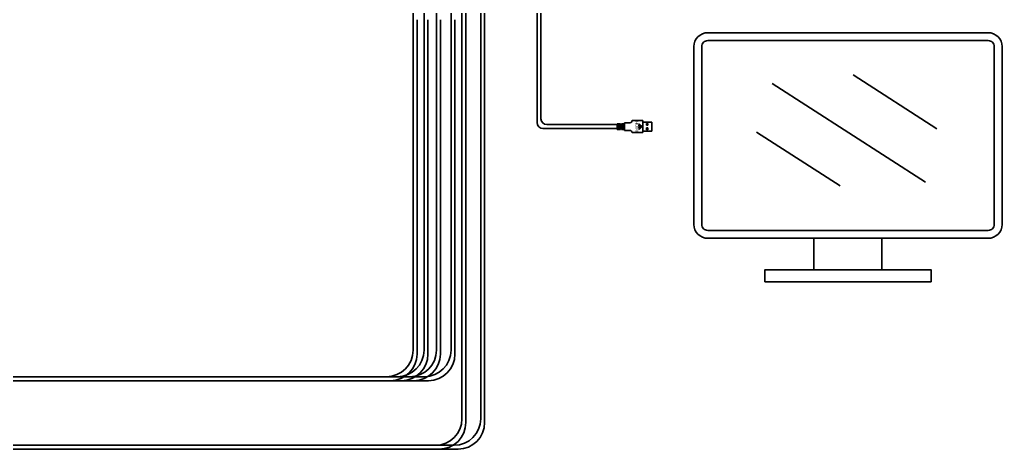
# Model space of a CAD drawing. Header units: millimetres. Extents: x 1086 to 16404, y 1320 to 9021.
# Drawn here: x 3275 to 4949, y 1707 to 2434 of the extents above; entities that cross this region are included whole.
import ezdxf

# ---------------------------------------------------------------- set-up
doc = ezdxf.new("R2010")
doc.units = ezdxf.units.MM
doc.header["$LTSCALE"] = 8
doc.layers.add('STS_Señales Débiles', color=7, linetype='Continuous', true_color=0x265482)

# ---------------------------------------------------------------- blocks, each defined once
blk = doc.blocks.new('PANTALLA')
for p, q in [((271.8, 168.7), (12.3, 335.7)), ((291, 259.1), (149.3, 350.3)), ((127.7, 162.2), (-14, 253.3))]:
    blk.add_line(p, q)
for points in [[(378.2, 421.7), (-96.9, 421.7, 0.414214), (-120.3, 398.3), (-120.3, 96.9, 0.414214), (-96.9, 73.5), (378.2, 73.5, 0.414214), (401.6, 96.9), (401.6, 398.3, 0.414214)], [(378.2, 408.3), (-96.9, 408.3, 0.414214), (-106.9, 398.3), (-106.9, 96.9, 0.414214), (-96.9, 86.8), (378.2, 86.8, 0.414214), (388.3, 96.9), (388.3, 398.3, 0.414214)]]:
    blk.add_lwpolyline(points, format="xyb", close=True)
for points in [[(198.2, 73.5), (83.1, 73.5), (83.1, 20.3), (198.2, 20.3)], [(281.3, 0), (0, 0), (0, 20.3), (281.3, 20.3)]]:
    blk.add_lwpolyline(points, close=True)
for tag, p in [('IDENTIFICACION', (500, 300)), ('MARCA', (500, 260)), ('MODELO', (500, 220)), ('PANTALLA', (500, 180)), ('CONECTIVIDAD', (500, 140)), ('ALIMENTACION', (500, 100))]:
    blk.add_attdef(tag, p, '', height=30)
blk = doc.blocks.new('HDMI')
h = blk.add_hatch(color=256)
h.dxf.hatch_style = 1
h.paths.add_polyline_path([(12.5, -21.6), (7.5, -16.6), (2.5, -21.6)])
for p, q in [((15, 0), (0, 0)), ((0, 0), (0, -15.6)), ((15, -15.6), (15, 0)), ((-2.6, -33.7), (-2.6, -15.6)), ((-2.6, -15.6), (17.5, -15.6)), ((2.1, -9.2), (2.1, -6.7)), ((2.1, -6.7), (5.2, -6.7)), ((5.2, -9.2), (2.1, -9.2)), ((7.5, -16.6), (2.5, -21.6)), ((5.2, -6.7), (5.2, -9.2)), ((7.5, -16.6), (12.5, -21.6)), ((12.9, -6.7), (9.7, -6.7)), ((9.7, -6.7), (9.7, -9.2)), ((9.7, -9.2), (12.9, -9.2)), ((12.9, -9.2), (12.9, -6.7)), ((17.5, -15.6), (17.5, -33.7)), ((2.5, -21.6), (12.5, -21.6)), ((0.9, -46.2), (0.9, -37.2)), ((14, -46.2), (0.9, -46.2)), ((2.8, -46.2), (2.8, -51.6)), ((2.8, -48), (12.2, -48)), ((2.8, -49.8), (12.2, -49.8)), ((2.9, -46.2), (12, -46.2)), ((12.2, -51.6), (12.2, -46.2)), ((14, -37.2), (14, -46.2)), ((2.8, -51.6), (12.2, -51.6)), ((2.8, -58.7), (2.8, -53.3)), ((2.8, -53.3), (12.2, -53.3)), ((2.8, -55.1), (12.2, -55.1)), ((2.8, -56.9), (12.2, -56.9)), ((12.2, -58.7), (2.8, -58.7)), ((4.1, -53.3), (4.1, -51.6)), ((4.1, -58.7), (4.1, -78.7)), ((10.7, -53.3), (10.7, -51.6)), ((10.7, -58.7), (10.7, -78.7)), ((12.2, -53.3), (12.2, -58.7))]:
    blk.add_line(p, q)
for centre, start, end in [((-2.6, -37.2), 0, 90), ((17.5, -37.2), 90, 180)]:
    blk.add_arc(centre, 3.49, start, end)
blk.add_text('HDMI', height=5).set_placement((-1.6, -27.9))

msp = doc.modelspace()

# ---------------------------------------------------------------- linework, layer by layer
at = {"layer": 'STS_Señales Débiles'}
for p, q in [((4056, 3568), (4056, 1758.8)), ((4062.6, 3568), (4062.6, 1752.2)), ((4151.4, 3482.2), (4151.4, 2260.3)), ((4158, 3482.2), (4158, 2266.9)), ((3941.5, 3384.5), (3941.5, 2434.5)), ((3959.9, 3384.5), (3959.9, 2434.5)), ((3981, 3384.5), (3981, 2434.5)), ((4005.7, 3384.5), (4005.7, 2434.5)), ((4024.1, 3384.5), (4024.1, 1758.8)), ((4030.7, 3384.5), (4030.7, 1752.2)), ((3941.5, 2434.5), (3941.5, 1874.9)), ((3948.1, 2434.5), (3948.1, 1868.2)), ((3959.9, 2434.5), (3959.9, 1874.9)), ((3966.5, 2434.5), (3966.5, 1868.2)), ((3981, 2434.5), (3981, 1874.9)), ((3987.6, 2434.5), (3987.6, 1868.2)), ((4005.7, 2434.5), (4005.7, 1874.9)), ((4012.3, 2434.5), (4012.3, 1868.2)), ((4267.2, 2250.3), (4161.4, 2250.3)), ((4267.2, 2256.9), (4168, 2256.9)), ((2446.3, 1829.9), (3960.7, 1829.9)), ((2446.3, 1823.2), (3967.3, 1823.2)), ((2323.3, 1713.8), (4011, 1713.8)), ((2330, 1707.2), (4017.6, 1707.2))]:
    msp.add_line(p, q, dxfattribs=at)
for centre, radius, start, end in [((4161.4, 2260.3), 10, 180, 270), ((4168, 2266.9), 10, 180, 270), ((3896.5, 1874.9), 45, 270, 0), ((3903.1, 1868.2), 45, 270, 0), ((3914.9, 1874.9), 45, 270, 0), ((3921.5, 1868.2), 45, 270, 0), ((3936, 1874.9), 45, 270, 0), ((3942.6, 1868.2), 45, 270, 0), ((3960.7, 1874.9), 45, 270, 0), ((3967.3, 1868.2), 45, 270, 0), ((3979.1, 1758.8), 45, 270, 0), ((4011, 1758.8), 45, 270, 0), ((3985.7, 1752.2), 45, 270, 0), ((4017.6, 1752.2), 45, 270, 0)]:
    msp.add_arc(centre, radius, start, end, dxfattribs=at)

# ---------------------------------------------------------------- block references
ref = msp.add_blockref('PANTALLA', (4537.3, 1990.9), dxfattribs=at)
ref.add_attrib('MODELO', 'TV CCTV', (5037.3, 2210.9), dxfattribs={"layer": '0', "height": 30})
ref.add_attrib('PANTALLA', 'CCT', (5037.3, 2170.9), dxfattribs={"layer": '0', "height": 30})
ref.add_attrib('CONECTIVIDAD', 'COCINA', (5037.3, 2130.9), dxfattribs={"layer": '0', "height": 30})
ref.add_attrib('ALIMENTACION', 'Alimentación: 220Vca/50Hz', (5037.3, 2090.9), dxfattribs={"layer": '0', "height": 30})
at = {"layer": 'STS_Señales Débiles', "rotation": 270}
msp.add_blockref('HDMI', (4345.9, 2261), dxfattribs=at)

doc.saveas('drawing.dxf')
